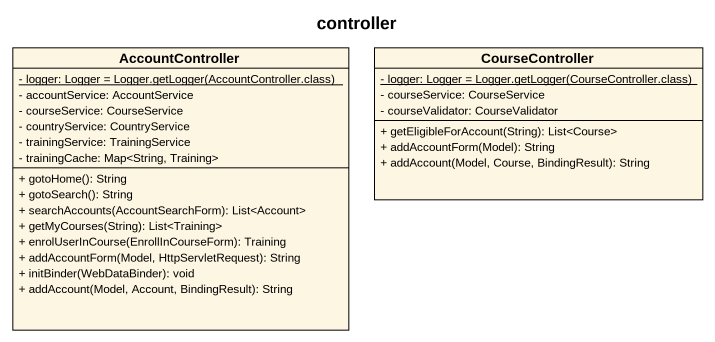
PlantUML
@startuml
title controller
hide circle
hide empty members
skinparam classAttributeIconSize 0
class AccountController {
  {static} {field} - logger: Logger = Logger.getLogger(AccountController.class)
  - accountService: AccountService
  - courseService: CourseService
  - countryService: CountryService
  - trainingService: TrainingService
  - trainingCache: Map<String, Training>
  + gotoHome(): String
  + gotoSearch(): String
  + searchAccounts(AccountSearchForm): List<Account>
  + getMyCourses(String): List<Training>
  + enrolUserInCourse(EnrollInCourseForm): Training
  + addAccountForm(Model, HttpServletRequest): String
  + initBinder(WebDataBinder): void
  + addAccount(Model, Account, BindingResult): String
}
class CourseController {
  {static} {field} - logger: Logger = Logger.getLogger(CourseController.class)
  - courseService: CourseService
  - courseValidator: CourseValidator
  + getEligibleForAccount(String): List<Course>
  + addAccountForm(Model): String
  + addAccount(Model, Course, BindingResult): String
}
@enduml
